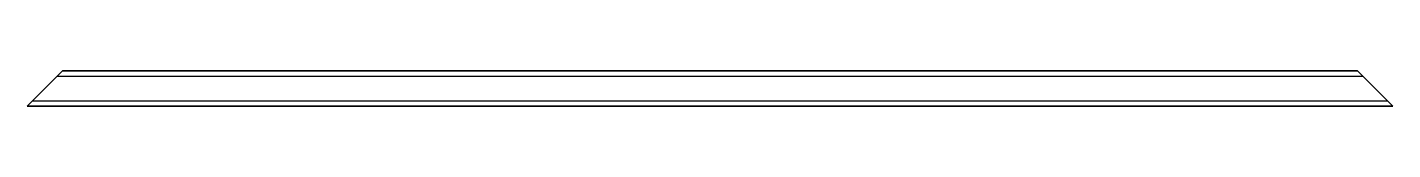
# Model space of a CAD drawing. Header units: millimetres. Extents: x 0 to 1165, y 0 to 30.
import ezdxf

# ---------------------------------------------------------------- set-up
doc = ezdxf.new("R2010")
doc.units = ezdxf.units.MM
doc.layers.add('SIMUMAK Visible (ISO)', color=7, linetype='Continuous', lineweight=35)
doc.layers.add('SIMUMAK Visible Narrow (ISO)', color=7, linetype='Continuous', lineweight=25)

# ---------------------------------------------------------------- blocks, each defined once
blk = doc.blocks.new('DIN 30 x 30 x 3 00000007_Sheet_5_2586C')
at = {"layer": 'SIMUMAK Visible (ISO)'}
for p, q in [((-557, 10.5), (-552.5, 15)), ((-552.5, 15), (552.5, 15)), ((552.5, 15), (557, 10.5)), ((-557, 10.5), (-578, -10.5)), ((578, -10.5), (557, 10.5)), ((-582.5, -15), (-578, -10.5)), ((578, -10.5), (582.5, -15)), ((-582.5, -15), (582.5, -15))]:
    blk.add_line(p, q, dxfattribs=at)
at = {"layer": 'SIMUMAK Visible Narrow (ISO)'}
for p, q in [((-557, 10.5), (557, 10.5)), ((-578, -10.5), (578, -10.5))]:
    blk.add_line(p, q, dxfattribs=at)

msp = doc.modelspace()

# ---------------------------------------------------------------- block references
msp.add_blockref('DIN 30 x 30 x 3 00000007_Sheet_5_2586C', (582.5, 15))

doc.saveas('drawing.dxf')
